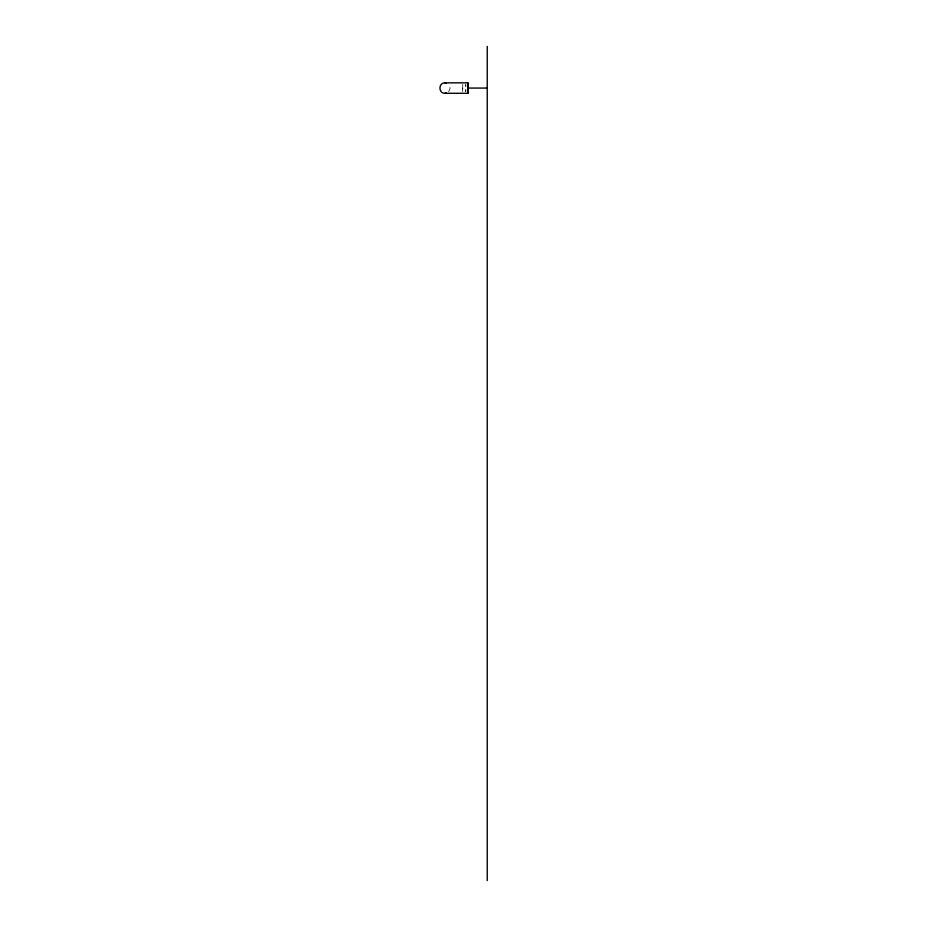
<?xml version="1.0" encoding="UTF-8"?>
<svg xmlns="http://www.w3.org/2000/svg" width="927" height="927" viewBox="0 0 927 927"><rect width="100%" height="100%" fill="white"/><g stroke="black" fill="none" stroke-linecap="round" stroke-linejoin="round"><path stroke-width="0.7" stroke-dasharray="4.63 3.48" d="M462.712 91.588L462.712 88.065M465.76 89.884L465.713 91.588L465.852 89.571M448.68 91.75L450.198 88.065L448.68 84.38M465.76 86.246L465.713 84.542L465.852 86.559M462.712 84.415L462.712 91.715"/><path stroke-width="1.39" d="M467.926 93.279L467.926 82.851L444.983 82.851C438.286 82.596 438.286 93.534 444.983 93.279L467.926 93.279L467.926 88.065L487.231 88.065M444.983 93.279L446.339 93.106M444.983 82.851L446.339 83.024M487.231 46.35L487.231 880.65M467.926 82.851L467.926 88.192"/></g></svg>
